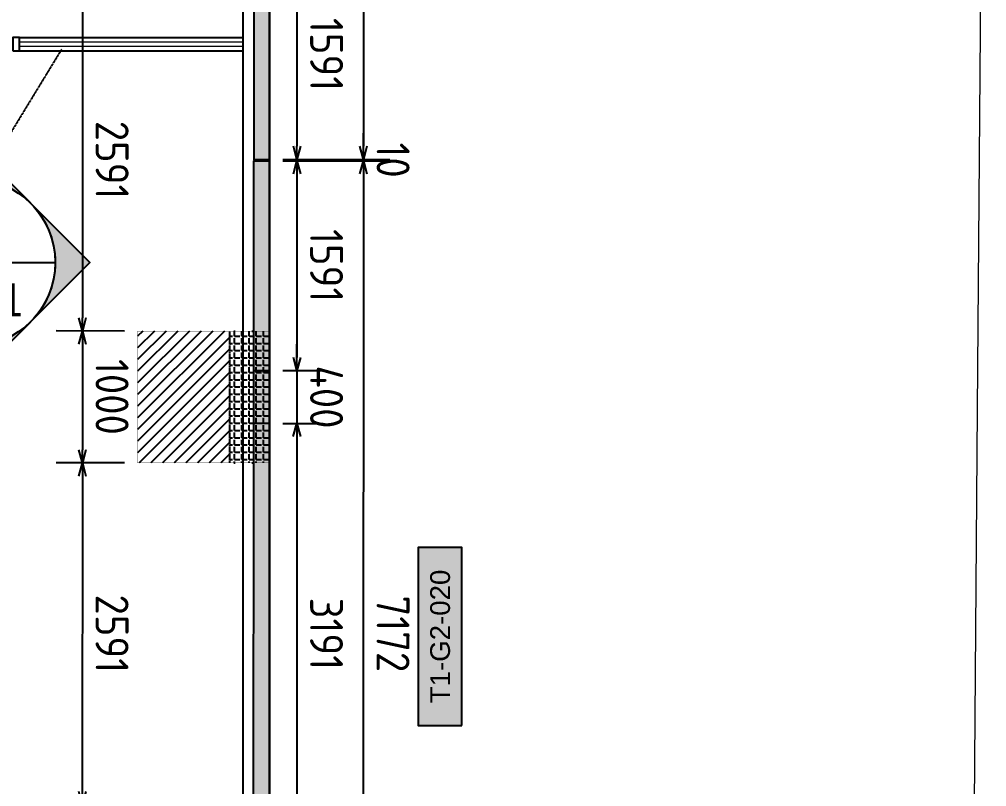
# Model space of a CAD drawing. Header units: centimetres. Extents: x -6122352 to 6876996, y -1694241 to 2592194.
# Drawn here: x 259338 to 266672, y -34373 to -28556 of the extents above; entities that cross this region are included whole.
import ezdxf
from ezdxf.enums import TextEntityAlignment as Align
from ezdxf.xclip import XClip

# ---------------------------------------------------------------- set-up
doc = ezdxf.new("R2010")
doc.units = ezdxf.units.CM
doc.header["$MEASUREMENT"] = 0
doc.header["$XCLIPFRAME"] = 2
doc.header["$PDMODE"] = 66
doc.header["$PDSIZE"] = 100
doc.linetypes.add('CENTER', pattern=[2, 1.25, -0.25, 0.25, -0.25])
doc.linetypes.add('DASHED2', pattern=[0.375, 0.25, -0.125])
doc.layers.get('Defpoints').update_dxf_attribs({"color": 255, "linetype": 'CENTER'})
for name, color, linetype in [('00-MI-DIM', 7, 'Continuous'), ('@MI-FOOTINGS', 7, 'Continuous'), ('@MI-MEP', 7, 'Continuous'), ('@MI-REF LAYER', 7, 'Continuous'), ('@MI-TYPE-01', 30, 'Continuous'), ('@MI-TYPE-02', 6, 'Continuous'), ('B_TH_4', 7, 'Continuous'), ('PANEL-TAGS', 7, 'Continuous')]:
    doc.layers.add(name, color=color, linetype=linetype)
for name, color, linetype, lineweight, true_color in [('08-Compound Wall-2', 6, 'Continuous', 25, 0xff00ff), ('08-Compound Wall-3', 5, 'Continuous', 25, 0x0000ff), ('23585-XR-AR-DAMAC PLOT LIMITS$0$1-End units', 7, 'Continuous', 5, 0xf8991e), ('23585-XR-AR-DAMAC PLOT LIMITS$0$1-Open Space', 7, 'Continuous', 5, 0x90cf5a)]:
    doc.layers.add(name, color=color, linetype=linetype, lineweight=lineweight, true_color=true_color)
doc.layers.add('23585-XR-AR-END-GROUND FLOOR$0$A-LOVR-PLAN', color=251, linetype='Continuous', lineweight=9)
doc.layers.add('A-ANNO-TEXT', color=3, linetype='Continuous', lineweight=25)
doc.styles.add('Arial Narrow', font='ARIALN.TTF', dxfattribs={"width": 0.95, "height": 500})
doc.styles.add('PANELTAG_STYLE', font='arial.ttf')
doc.styles.add('Schueco-BEMSTIL', font='isocpeur.ttf', dxfattribs={"width": 0.9})
doc.styles.get("Standard").update_dxf_attribs({"font": 'arial.ttf'})
doc.dimstyles.new('LEADER', dxfattribs={"dimtxt": 0.18, "dimasz": 0.25, "dimexe": 0.18, "dimexo": 0.0625, "dimgap": 0.09, "dimtad": 0, "dimtih": 1, "dimtoh": 1, "dimdec": 4, "dimzin": 0, "dimdsep": 46, "dimtxsty": 'Standard', "dimblk": 'DOT', "dimcen": 0.09, "dimadec": 0, "dimazin": 0, "dimtfac": 1, "dimtdec": 4, "dimtofl": 0, "dimtmove": 0, "dimatfit": 3, "dimldrblk": 'DOT', "dimfxl": 1, "dimtolj": 1, "dimtzin": 0, "dimarcsym": 0})
doc.dimstyles.new('MI- JWC-TXT-2.5 MM', dxfattribs={"dimscale": 1.5, "dimtxt": 2.5, "dimasz": 1, "dimexe": 2, "dimexo": 1, "dimgap": 1, "dimtad": 1, "dimdec": 0, "dimdsep": 46, "dimtxsty": 'Schueco-BEMSTIL', "dimblk": 'OPEN30', "dimcen": 0, "dimdle": 2, "dimclrd": 140, "dimclre": 8, "dimclrt": 40, "dimadec": 0, "dimazin": 2, "dimtfac": 1, "dimtdec": 0, "dimtix": 1, "dimtmove": 2, "dimatfit": 3, "dimldrblk": 'OPEN', "dimfxl": 2, "dimlwd": -1, "dimlwe": -1, "dimarcsym": 0})

# ---------------------------------------------------------------- blocks, each defined once
blk = doc.blocks.new('23585-XR-AR-BOUNDARY WALLS AND SETBACKS')
at = {"layer": '08-Compound Wall-2'}
for points in [[(496599.2639, 2769060.9883), (496581.5681, 2769077.2015), (496581.4341, 2769077.0553)], [(496553.061, 2769046.0898), (496570.6823, 2769029.9436), (496576.7962, 2769036.6161), (496580.8496, 2769041.0397), (496584.903, 2769045.4635), (496588.9566, 2769049.8875), (496593.0098, 2769054.3111), (496599.0551, 2769060.9084), (496581.4341, 2769077.0553)]]:
    blk.add_lwpolyline(points, dxfattribs=at)
blk = doc.blocks.new('A$C9d9485f6')
at = {"layer": 'A-ANNO-TEXT', "rotation": 312.4881850805905}
blk.add_blockref('23585-XR-AR-BOUNDARY WALLS AND SETBACKS', (-2377088.5348, -1504219.2521), dxfattribs=at)
blk = doc.blocks.new('23585-XR-AR-DAMAC PLOT LIMITS')
at = {"layer": '23585-XR-AR-DAMAC PLOT LIMITS$0$1-End units', "color": 251, "true_color": 0x636466}
blk.add_lwpolyline([(496599.2639, 2769060.9883), (496593.0835, 2769054.2435), (496575.3885, 2769070.4573), (496581.5681, 2769077.2015)], close=True, dxfattribs=at)
at = {"layer": '23585-XR-AR-DAMAC PLOT LIMITS$0$1-Open Space', "color": 251, "true_color": 0x636466}
blk.add_lwpolyline([(496608.1917, 2769059.8953), (496612.5841, 2769055.8071), (496616.9763, 2769051.7195), (496617.2337, 2769051.4801), (496617.4779, 2769045.3411), (496616.9583, 2769044.7741), (496599.2639, 2769060.9883), (496581.5681, 2769077.2015), (496582.2935, 2769077.9931), (496588.4813, 2769078.2393), (496595.0155, 2769072.1579), (496599.4073, 2769068.0707), (496603.7997, 2769063.9827)], close=True, dxfattribs=at)
blk = doc.blocks.new('A$Cf093b529')
at = {"layer": 'A-ANNO-TEXT'}
blk.add_blockref('23585-XR-AR-DAMAC PLOT LIMITS', (-495391.9901, -2768603.4419), dxfattribs=at)
blk = doc.blocks.new('XR-AR-END-SETTING OUT PLAN')
at = {"layer": '08-Compound Wall-3'}
for p, q in [((1900, 10600), (-523.3, 10600)), ((1900, 10500), (-523.3, 10500))]:
    blk.add_line(p, q, dxfattribs=at)
blk.add_lwpolyline([(1950, 10600), (1900, 10600), (1900, 10500), (1950, 10500)], close=True, dxfattribs=at)
at = {"layer": '23585-XR-AR-END-GROUND FLOOR$0$A-LOVR-PLAN'}
blk.add_lwpolyline([(1900, 10535), (1900, 10565), (-523.3, 10565), (-523.3, 10535)], close=True, dxfattribs=at)
blk.add_lwpolyline([(1900, 10600), (1900, 10500)], dxfattribs=at)
blk = doc.blocks.new('END UNIT')
at = {"xscale": 0.001, "yscale": 0.001, "zscale": 0.001}
blk.add_blockref('XR-AR-END-SETTING OUT PLAN', (-9.1502, 0), dxfattribs=at)
blk = doc.blocks.new('TH_4')
blk.add_blockref('END UNIT', (495802.3054, 2769130.5141))
blk = doc.blocks.new('A$C780da55d')
at = {"layer": 'B_TH_4', "xscale": 1.000039159572381, "yscale": 1.000039159572381, "zscale": 1.000039159572381}
blk.add_blockref('TH_4', (-495814.0705, -2769239.3021), dxfattribs=at)
blk = doc.blocks.new('23585-XR-AR-MALDIVE-2$0$TH_4')
blk.add_blockref('A$C780da55d', (495794.6554, 2769130.8641))
blk = doc.blocks.new('A$Ce1b57c37')
at = {"color": 1, "true_color": 0xeb0000, "const_width": 0.01}
blk.add_lwpolyline([(33.1481, 0), (27.1481, 0), (21.148, 0.0002), (15.1481, 0.0003), (9.1479, 0.0002), (0.0007, 0.0002), (0, 24.0004), (9.1482, 24.0002), (15.1479, 24.0002), (21.1482, 24.0002), (27.1482, 24.0002), (33.1481, 24.0001), (42.298, 24), (42.298, 0)], close=True, dxfattribs=at)
blk = doc.blocks.new('_Dot')
at = {"color": 0, "linetype": 'ByBlock', "lineweight": -2}
blk.add_line((-0.5, 0), (-1, 0), dxfattribs=at)
at = {"color": 0, "linetype": 'ByBlock', "const_width": 0.5}
blk.add_lwpolyline([(-0.25, 0, 1), (0.25, 0, 1)], format="xyb", close=True, dxfattribs=at)
blk = doc.blocks.new('A$C112ef4d4')
at = {"color": 1, "true_color": 0xeb0000, "const_width": 0.01}
blk.add_lwpolyline([(37.1698, -20.2818), (31.1698, -20.2819), (25.1697, -20.2817), (19.1698, -20.2816), (13.1697, -20.2817), (4.0225, -20.2817), (4.0217, 3.7185), (13.1699, 3.7183), (19.1697, 3.7183), (25.17, 3.7183), (31.17, 3.7183), (37.1698, 3.7182), (46.3197, 3.7181), (46.3197, -20.2819)], close=True, dxfattribs=at)
blk = doc.blocks.new('RCC COPING')
at = {"layer": '@MI-TYPE-01', "transparency": 33554679}
h = blk.add_hatch(color=8, dxfattribs=at)
h.dxf.hatch_style = 1
h.paths.add_polyline_path([(60, 200), (-60, 200), (-60, -200), (60, -200)])
at = {"layer": '@MI-TYPE-01', "color": 30}
blk.add_lwpolyline([(-60, 200), (60, 200), (60, -200), (-60, -200)], close=True, dxfattribs=at)
blk = doc.blocks.new('31309MM')
at = {"layer": '@MI-TYPE-01', "transparency": 33554679}
h = blk.add_hatch(color=30, dxfattribs=at)
h.dxf.hatch_style = 1
h.paths.add_polyline_path([(0, 120), (5581.9, 120), (5581.9, 0), (0, 0)])
h.paths.add_polyline_path([(5591.9, 0), (12764, 0), (12764, 120), (5591.9, 120)])
h.paths.add_polyline_path([(12774, 120), (18355.6, 120), (18355.6, -0.2), (12774, -0.2)])
h.paths.add_polyline_path([(18365.7, -0.2), (23537.4, -0.2), (23537.4, 120), (18365.7, 120)])
h.paths.add_polyline_path([(23547.4, 120), (30719.5, 120), (30719.5, 0), (23547.4, 0)])
h.paths.add_polyline_path([(30729.5, 0), (36309.3, 0), (36309.3, 120), (30729.5, 120)])
at = {"layer": '@MI-TYPE-01', "color": 30}
for points in [[(23547.4, 120), (30719.5, 120), (30719.5, 0), (23547.4, 0)], [(30729.5, 0), (36309.3, 0), (36309.3, 120), (30729.5, 120)]]:
    blk.add_lwpolyline(points, close=True, dxfattribs=at)
at = {"layer": '@MI-TYPE-01', "color": 240, "true_color": 0xed1f24, "rotation": 89.95700707059105}
blk.add_blockref('RCC COPING', (28928.8, 60.2), dxfattribs=at)
blk = doc.blocks.new('A$Ceca04276')
at = {"layer": '@MI-TYPE-01', "color": 30, "rotation": 89.98971944707202}
blk.add_blockref('31309MM', (0.5, 9.9), dxfattribs=at)
blk = doc.blocks.new('T1-FOOTING')
at = {"transparency": 33554679}
h = blk.add_hatch(dxfattribs=at)
h.set_pattern_fill('ANGLE', color=256, scale=500)
h.set_pattern_definition([(0, (0, 0), (0, 137.5), [100, -37.5]), (90, (0, 0), (-137.5, 8e-15), [100, -37.5])])
h.paths.add_polyline_path([(-500, -300), (500, -300), (500, 0), (-500, 0)])
h.paths.add_polyline_path([(-499.75, -299.75), (499.75, -299.75), (499.75, -0.25), (-499.75, -0.25)], flags=16)
h = blk.add_hatch(dxfattribs=at)
h.set_pattern_fill('ANGLE', color=8, scale=200)
h.set_pattern_definition([(0, (0, 0), (0, 55), [40, -15]), (90, (0, 0), (-55, 3e-15), [40, -15])])
h.paths.add_polyline_path([(500, -300), (500, 0), (-500, 0), (-500, -300)])
h = blk.add_hatch(dxfattribs=at)
h.set_pattern_fill('ANSI31', color=8, scale=500)
h.paths.add_polyline_path([(500, -1000), (500, -300), (-500, -300), (-500, -1000)])
at = {"layer": '@MI-TYPE-01', "color": 240, "linetype": 'DASHED2', "true_color": 0xed1f24}
blk.add_line((-500, -300), (500, -300), dxfattribs=at)
at = {"layer": '@MI-TYPE-01', "color": 240, "true_color": 0xed1f24, "const_width": 2.5}
blk.add_lwpolyline([(-500, 0), (500, 0), (500, -1000), (-500, -1000)], close=True, dxfattribs=at)
blk = doc.blocks.new('_Open30')
at = {"color": 0, "linetype": 'ByBlock', "lineweight": -2}
for p, q in [((-1, 0.268), (0, 0)), ((0, 0), (-1, -0.268)), ((0, 0), (-1, 0))]:
    blk.add_line(p, q, dxfattribs=at)
blk = doc.blocks.new('*D1374')
at = {"layer": '@MI-TYPE-02', "color": 8, "transparency": 16777216}
for p, q in [((92.5, 42154.2), (904.1, 42154.4)), ((93.7, 36574.5), (905.1, 36574.6))]:
    blk.add_line(p, q, dxfattribs=at)
at = {"layer": '@MI-TYPE-02', "color": 140, "transparency": 16777216}
blk.add_line((704.1, 42054.3), (705.1, 36674.6), dxfattribs=at)
at = {"layer": 'Defpoints', "color": 0, "transparency": 16777216}
for p in [(-7.5, 42154.2), (-6.3, 36574.5), (705.1, 36574.6)]:
    blk.add_point(p, dxfattribs=at)
at = {"layer": '@MI-TYPE-02', "color": 140, "transparency": 16777216, "xscale": 100, "yscale": 100, "zscale": 100}
for p, rotation in [((704.1, 42154.3), 90.01026582106833), ((705.1, 36574.6), 270.0102658210683)]:
    blk.add_blockref('_Open30', p, dxfattribs=dict(at, rotation=rotation))
at = {"layer": '@MI-TYPE-02', "color": 40, "transparency": 16777216, "insert": (929.6, 39364.5), "char_height": 250, "attachment_point": 5, "rotation": 270.01027, "style": 'Schueco-BEMSTIL'}
blk.add_mtext('5580', dxfattribs=at)
blk = doc.blocks.new('_Open')
at = {"color": 0, "linetype": 'ByBlock', "lineweight": -2}
for p, q in [((-1, 0.2), (0, 0)), ((-1, -0.2), (0, 0)), ((0, 0), (-1, 0))]:
    blk.add_line(p, q, dxfattribs=at)
blk = doc.blocks.new('*D1375')
at = {"layer": '@MI-TYPE-02', "color": 140, "transparency": 16777216}
for p, q in [((705.1, 36674.6), (705.1, 36774.6)), ((705.1, 36574.6), (705.1, 36564.6)), ((705.1, 36464.6), (705.1, 36364.6))]:
    blk.add_line(p, q, dxfattribs=at)
at = {"layer": '@MI-TYPE-02', "color": 8, "transparency": 16777216}
for p, q in [((93.7, 36574.5), (905.1, 36574.6)), ((93.7, 36564.5), (905.1, 36564.6))]:
    blk.add_line(p, q, dxfattribs=at)
at = {"layer": 'Defpoints', "color": 0, "transparency": 16777216}
for p in [(-6.3, 36574.5), (-6.3, 36564.5), (705.1, 36564.6)]:
    blk.add_point(p, dxfattribs=at)
at = {"layer": '@MI-TYPE-02', "color": 140, "transparency": 16777216, "xscale": 100, "yscale": 100, "zscale": 100}
for p, rotation in [((705.1, 36574.6), 270.0102658210683), ((705.1, 36564.6), 90.01026582106833)]:
    blk.add_blockref('_Open30', p, dxfattribs=dict(at, rotation=rotation))
at = {"layer": '@MI-TYPE-02', "color": 40, "transparency": 16777216, "insert": (930.1, 36569.6), "char_height": 250, "attachment_point": 5, "rotation": 270.01027, "style": 'Schueco-BEMSTIL'}
blk.add_mtext('10', dxfattribs=at)
blk = doc.blocks.new('*D1376')
at = {"layer": '@MI-TYPE-02', "color": 8, "transparency": 16777216}
for p, q in [((93.7, 36564.5), (905.1, 36564.6)), ((94.9, 29392.4), (906.4, 29392.5))]:
    blk.add_line(p, q, dxfattribs=at)
at = {"layer": '@MI-TYPE-02', "color": 140, "transparency": 16777216}
blk.add_line((705.1, 36464.6), (706.4, 29492.5), dxfattribs=at)
at = {"layer": 'Defpoints', "color": 0, "transparency": 16777216}
for p in [(-6.3, 36564.5), (-5.1, 29392.3), (706.4, 29392.5)]:
    blk.add_point(p, dxfattribs=at)
at = {"layer": '@MI-TYPE-02', "color": 140, "transparency": 16777216, "xscale": 100, "yscale": 100, "zscale": 100}
for p, rotation in [((705.1, 36564.6), 90.01026582106833), ((706.4, 29392.5), 270.0102658210683)]:
    blk.add_blockref('_Open30', p, dxfattribs=dict(at, rotation=rotation))
at = {"layer": '@MI-TYPE-02', "color": 40, "transparency": 16777216, "insert": (930.7, 32978.6), "char_height": 250, "attachment_point": 5, "rotation": 270.01027, "style": 'Schueco-BEMSTIL'}
blk.add_mtext('7172', dxfattribs=at)
blk = doc.blocks.new('*D929')
at = {"layer": '@MI-TYPE-02', "color": 8, "transparency": 16777216}
for p, q in [((382577.1, -159096.1), (382884.3, -159096)), ((382577.3, -160686.8), (382884.6, -160686.7))]:
    blk.add_line(p, q, dxfattribs=at)
at = {"layer": '@MI-TYPE-02', "color": 140, "transparency": 16777216}
blk.add_line((382684.3, -159196), (382684.6, -160586.7), dxfattribs=at)
at = {"layer": 'Defpoints', "color": 0, "transparency": 16777216}
for p in [(382477.1, -159096.1), (382477.3, -160686.8), (382684.6, -160686.7)]:
    blk.add_point(p, dxfattribs=at)
at = {"layer": '@MI-TYPE-02', "color": 140, "transparency": 16777216, "xscale": 100, "yscale": 100, "zscale": 100}
for p, rotation in [((382684.3, -159096), 90.01026582106833), ((382684.6, -160686.7), 270.0102658210683)]:
    blk.add_blockref('_Open30', p, dxfattribs=dict(at, rotation=rotation))
at = {"layer": '@MI-TYPE-02', "color": 40, "transparency": 16777216, "insert": (382909.5, -159891.4), "char_height": 250, "attachment_point": 5, "rotation": 270.01027, "style": 'Schueco-BEMSTIL'}
blk.add_mtext('1591', dxfattribs=at)
blk = doc.blocks.new('*D930')
at = {"layer": '@MI-TYPE-02', "color": 8, "transparency": 16777216}
for p, q in [((382577.3, -160696.8), (382884.6, -160696.7)), ((382577.6, -162287.5), (382884.9, -162287.4))]:
    blk.add_line(p, q, dxfattribs=at)
at = {"layer": '@MI-TYPE-02', "color": 140, "transparency": 16777216}
blk.add_line((382684.6, -160796.7), (382684.9, -162187.4), dxfattribs=at)
at = {"layer": 'Defpoints', "color": 0, "transparency": 16777216}
for p in [(382477.3, -160696.8), (382477.6, -162287.5), (382684.9, -162287.4)]:
    blk.add_point(p, dxfattribs=at)
at = {"layer": '@MI-TYPE-02', "color": 140, "transparency": 16777216, "xscale": 100, "yscale": 100, "zscale": 100}
for p, rotation in [((382684.6, -160696.7), 90.01026582106833), ((382684.9, -162287.4), 270.0102658210683)]:
    blk.add_blockref('_Open30', p, dxfattribs=dict(at, rotation=rotation))
at = {"layer": '@MI-TYPE-02', "color": 40, "transparency": 16777216, "insert": (382909.7, -161492.1), "char_height": 250, "attachment_point": 5, "rotation": 270.01027, "style": 'Schueco-BEMSTIL'}
blk.add_mtext('1591', dxfattribs=at)
blk = doc.blocks.new('*D931')
at = {"layer": '@MI-TYPE-02', "color": 140, "transparency": 16777216}
for p, q in [((382684.9, -162187.4), (382684.8, -162087.4)), ((382684.9, -162287.4), (382685, -162687.4)), ((382685, -162787.4), (382685, -162887.4))]:
    blk.add_line(p, q, dxfattribs=at)
at = {"layer": '@MI-TYPE-02', "color": 8, "transparency": 16777216}
for p, q in [((382577.6, -162287.5), (382884.9, -162287.4)), ((382577.5, -162687.5), (382885, -162687.4))]:
    blk.add_line(p, q, dxfattribs=at)
at = {"layer": 'Defpoints', "color": 0, "transparency": 16777216}
for p in [(382477.6, -162287.5), (382477.5, -162687.5), (382685, -162687.4)]:
    blk.add_point(p, dxfattribs=at)
at = {"layer": '@MI-TYPE-02', "color": 140, "transparency": 16777216, "xscale": 100, "yscale": 100, "zscale": 100}
for p, rotation in [((382684.9, -162287.4), 270.0102658210683), ((382685, -162687.4), 90.01026582106833)]:
    blk.add_blockref('_Open30', p, dxfattribs=dict(at, rotation=rotation))
at = {"layer": '@MI-TYPE-02', "color": 40, "transparency": 16777216, "insert": (382909.9, -162487.4), "char_height": 250, "attachment_point": 5, "rotation": 270.01027, "style": 'Schueco-BEMSTIL'}
blk.add_mtext('400', dxfattribs=at)
blk = doc.blocks.new('*D932')
at = {"layer": '@MI-TYPE-02', "color": 8, "transparency": 16777216}
for p, q in [((382577.5, -162687.5), (382885, -162687.4)), ((382578.4, -165878.3), (382885.5, -165878.3))]:
    blk.add_line(p, q, dxfattribs=at)
at = {"layer": '@MI-TYPE-02', "color": 140, "transparency": 16777216}
blk.add_line((382685, -162787.4), (382685.5, -165778.3), dxfattribs=at)
at = {"layer": 'Defpoints', "color": 0, "transparency": 16777216}
for p in [(382477.5, -162687.5), (382478.4, -165878.3), (382685.5, -165878.3)]:
    blk.add_point(p, dxfattribs=at)
at = {"layer": '@MI-TYPE-02', "color": 140, "transparency": 16777216, "xscale": 100, "yscale": 100, "zscale": 100}
for p, rotation in [((382685, -162687.4), 90.01026582106833), ((382685.5, -165878.3), 270.0102658210683)]:
    blk.add_blockref('_Open30', p, dxfattribs=dict(at, rotation=rotation))
at = {"layer": '@MI-TYPE-02', "color": 40, "transparency": 16777216, "insert": (382910.2, -164282.8), "char_height": 250, "attachment_point": 5, "rotation": 270.01027, "style": 'Schueco-BEMSTIL'}
blk.add_mtext('3191', dxfattribs=at)
blk = doc.blocks.new('*D1406')
at = {"layer": '@MI-TYPE-02', "color": 8, "transparency": 16777216}
for p, q in [((-1106.6, 37865), (-1625.4, 37864.9)), ((-1106.3, 35273.6), (-1625, 35273.5))]:
    blk.add_line(p, q, dxfattribs=at)
at = {"layer": '@MI-TYPE-02', "color": 140, "transparency": 16777216}
blk.add_line((-1425.4, 37764.9), (-1425, 35373.5), dxfattribs=at)
at = {"layer": 'Defpoints', "color": 0, "transparency": 16777216}
for p in [(-1006.6, 37865), (-1425, 35273.5), (-1006.3, 35273.6)]:
    blk.add_point(p, dxfattribs=at)
at = {"layer": '@MI-TYPE-02', "color": 140, "transparency": 16777216, "xscale": 100, "yscale": 100, "zscale": 100}
for p, rotation in [((-1425.4, 37864.9), 90.01026582106819), ((-1425, 35273.5), 270.0102658210682)]:
    blk.add_blockref('_Open30', p, dxfattribs=dict(at, rotation=rotation))
at = {"layer": '@MI-TYPE-02', "color": 40, "transparency": 16777216, "insert": (-1200.2, 36569.2), "char_height": 250, "attachment_point": 5, "rotation": 270.01027, "style": 'Schueco-BEMSTIL'}
blk.add_mtext('2591', dxfattribs=at)
blk = doc.blocks.new('*D1407')
at = {"layer": '@MI-TYPE-02', "color": 8, "transparency": 16777216}
for p, q in [((-1106.3, 35273.6), (-1625, 35273.5)), ((-1106.1, 34273.6), (-1624.8, 34273.5))]:
    blk.add_line(p, q, dxfattribs=at)
at = {"layer": '@MI-TYPE-02', "color": 140, "transparency": 16777216}
blk.add_line((-1425, 35173.5), (-1424.8, 34373.5), dxfattribs=at)
at = {"layer": 'Defpoints', "color": 0, "transparency": 16777216}
for p in [(-1006.3, 35273.6), (-1424.8, 34273.5), (-1006.1, 34273.6)]:
    blk.add_point(p, dxfattribs=at)
at = {"layer": '@MI-TYPE-02', "color": 140, "transparency": 16777216, "xscale": 100, "yscale": 100, "zscale": 100}
for p, rotation in [((-1425, 35273.5), 90.01026582106819), ((-1424.8, 34273.5), 270.0102658210682)]:
    blk.add_blockref('_Open30', p, dxfattribs=dict(at, rotation=rotation))
at = {"layer": '@MI-TYPE-02', "color": 40, "transparency": 16777216, "insert": (-1199.9, 34773.5), "char_height": 250, "attachment_point": 5, "rotation": 270.01027, "style": 'Schueco-BEMSTIL'}
blk.add_mtext('1000', dxfattribs=at)
blk = doc.blocks.new('*D1408')
at = {"layer": '@MI-TYPE-02', "color": 8, "transparency": 16777216}
for p, q in [((-1106.1, 34273.6), (-1624.8, 34273.5)), ((-1105.5, 31682.7), (-1624.3, 31682.6))]:
    blk.add_line(p, q, dxfattribs=at)
at = {"layer": '@MI-TYPE-02', "color": 140, "transparency": 16777216}
blk.add_line((-1424.8, 34173.5), (-1424.4, 31782.7), dxfattribs=at)
at = {"layer": 'Defpoints', "color": 0, "transparency": 16777216}
for p in [(-1006.1, 34273.6), (-1424.3, 31682.7), (-1005.5, 31682.7)]:
    blk.add_point(p, dxfattribs=at)
at = {"layer": '@MI-TYPE-02', "color": 140, "transparency": 16777216, "xscale": 100, "yscale": 100, "zscale": 100}
for p, rotation in [((-1424.8, 34273.5), 90.01026582106819), ((-1424.3, 31682.7), 270.0102658210682)]:
    blk.add_blockref('_Open30', p, dxfattribs=dict(at, rotation=rotation))
at = {"layer": '@MI-TYPE-02', "color": 40, "transparency": 16777216, "insert": (-1199.6, 32978.1), "char_height": 250, "attachment_point": 5, "rotation": 270.01027, "style": 'Schueco-BEMSTIL'}
blk.add_mtext('2591', dxfattribs=at)
blk = doc.blocks.new('*U1433')
h = blk.add_hatch(color=94)
edge = h.paths.add_edge_path()
edge.add_line((0, -6.35), (0, -8.98))
edge.add_line((0, -8.98), (8.98, 0))
edge.add_line((8.98, 0), (0, 8.98))
edge.add_line((0, 8.98), (0, 6.35))
edge.add_arc((0, 0), 6.35, -90, 90, ccw=False)
at = {"color": 94}
blk.add_line((-6.35, 0), (6.35, 0), dxfattribs=at)
for points in [[(0, -6.35), (0, -8.98), (8.98, 0), (0, 8.98), (0, 6.35, -1)], [(4.49, 4.49, -0.414214), (4.49, -4.49), (8.98, 0), (4.49, 4.49)]]:
    blk.add_lwpolyline(points, format="xyb", close=True)
blk.add_circle((0, 0), 6.35, dxfattribs=at)
at = {"style": 'Arial Narrow', "width": 0.95, "flags": 8}
blk.add_attdef('VIEWNUMBER', text='', height=2.5, dxfattribs=at).set_placement((0, 0), align=Align.BOTTOM_CENTER)
blk.add_attdef('SHEETNUMBER', text='', height=2.5, dxfattribs=at).set_placement((0, -1.588), align=Align.TOP_CENTER)
blk = doc.blocks.new('PANELTAG')
at = {"layer": 'PANEL-TAGS', "color": 1}
blk.add_lwpolyline([(-13.5, -3.3), (13.5, -3.3), (13.5, 3.3), (-13.5, 3.3)], close=True, dxfattribs=at)
at = {"layer": 'PANEL-TAGS', "color": 40, "true_color": 0xffd700}
blk.add_solid([(-13.5, -3.3), (13.5, -3.3), (-13.5, 3.3), (13.5, 3.3)], dxfattribs=at)
at = {"layer": 'PANEL-TAGS', "color": 5, "style": 'PANELTAG_STYLE'}
blk.add_attdef('TAGNO', text='', height=3, dxfattribs=at).set_placement((0, 0), align=Align.CENTER)
blk = doc.blocks.new('T1-PARTITON 2')
at = {"layer": '@MI-FOOTINGS', "color": 240, "true_color": 0xed1f24, "xscale": -1, "rotation": 270.0100462352146}
blk.add_blockref('T1-FOOTING', (-6.2, 34773.7), dxfattribs=at)
at = {"layer": '@MI-TYPE-02', "rotation": 0.02048826124247522}
blk.add_blockref('A$Ceca04276', (-1.3, 5835), dxfattribs=at)
at = {"layer": '@MI-TYPE-02'}
for base, p1, p2, picture, middle in [((705.1, 36574.6), (-7.5, 42154.2), (-6.3, 36574.5), '*D1374', (929.6, 39364.5)), ((-1425, 35273.5), (-1006.6, 37865), (-1006.3, 35273.6), '*D1406', (-1200.2, 36569.2)), ((705.1, 36564.6), (-6.3, 36574.5), (-6.3, 36564.5), '*D1375', (930.1, 36569.6)), ((706.4, 29392.5), (-6.3, 36564.5), (-5.1, 29392.3), '*D1376', (930.7, 32978.6)), ((-1424.8, 34273.5), (-1006.3, 35273.6), (-1006.1, 34273.6), '*D1407', (-1199.9, 34773.5)), ((-1424.3, 31682.7), (-1006.1, 34273.6), (-1005.5, 31682.7), '*D1408', (-1199.6, 32978.1))]:
    dim = blk.add_linear_dim(base=base, p1=p1, p2=p2, angle=90.01027, dimstyle='MI- JWC-TXT-2.5 MM', dxfattribs=at)
    dim.commit()
    dim.dimension.update_dxf_attribs({"geometry": picture, "text_midpoint": middle})
for base, p1, p2, picture, middle in [((200.8, 36574.5), (-6.8, 38165.2), (-6.5, 36574.5), '*D929', (425.6, 37369.9)), ((201.1, 34973.8), (-6.5, 36564.5), (-6.2, 34973.7), '*D930', (425.9, 35769.2)), ((201.1, 34573.8), (-6.2, 34973.7), (-6.3, 34573.7), '*D931', (426.1, 34773.8)), ((201.7, 31382.9), (-6.3, 34573.7), (-5.4, 31382.9), '*D932', (426.4, 32978.4))]:
    dim = blk.add_linear_dim(base=base, p1=p1, p2=p2, angle=90.01027, dimstyle='MI- JWC-TXT-2.5 MM', dxfattribs=at)
    dim.commit()
    dim.dimension.update_dxf_attribs({"geometry": picture, "text_midpoint": middle, "insert": (-382483.8, 197261.2)})

msp = doc.modelspace()

# ---------------------------------------------------------------- block references
at = {"layer": '@MI-REF LAYER', "xscale": 1000, "yscale": 1000, "zscale": 1000}
msp.add_blockref('A$C9d9485f6', (-23958.95046, 48155.57226), dxfattribs=at)
at = {"layer": '@MI-REF LAYER', "xscale": 1000, "yscale": 1000, "zscale": 1000, "rotation": 312.4882903633292}
msp.add_blockref('A$Cf093b529', (-891608.73293, 539022.72011), dxfattribs=at)
at = {"layer": 'PANEL-TAGS'}
ref = msp.add_blockref('PANELTAG', (262527.82358, -33234.45481), dxfattribs=dict(at, xscale=50.00000000000001, yscale=50.00000000000001, zscale=50.00000000000001, rotation=90.00000000000001))
ref.add_attrib('TAGNO', 'T1-G2-020', dxfattribs={"color": 5, "height": 150, "rotation": 90, "style": 'PANELTAG_STYLE'}).set_placement((262527.82358, -33234.45481), align=Align.MIDDLE_CENTER)

# ---------------------------------------------------------------- next in the draw order: block references
at = {"layer": '@MI-REF LAYER'}
ref = msp.add_blockref('23585-XR-AR-MALDIVE-2$0$TH_4', (496531862.65185, 2769026790.21216), dxfattribs=dict(at, xscale=1000, yscale=1000, zscale=1000, rotation=179.990120614956))
XClip(ref).set_block_clipping_path([(495835.3953710888, 2769130.5141232912), (495835.3953539361, 2769154.4541432341), (495826.3054396999, 2769154.4141747453), (495820.3055804926, 2769154.4143055174), (495814.3055779119, 2769154.4143011789), (495808.3052902995, 2769154.4143091841), (495802.305568452, 2769154.414292499), (495793.3573820614, 2769154.4545278503), (495793.3580798917, 2769130.514348154)])

# ---------------------------------------------------------------- next in the draw order: block references
at = {"layer": '00-MI-DIM', "color": 3}
ref = msp.add_blockref('*U1433', (258974.59341, -30399.65754, 157.46104), dxfattribs=dict(at, xscale=100, yscale=100, zscale=100))
ref.add_attrib('VIEWNUMBER', '107', dxfattribs={"layer": '0', "height": 250, "style": 'Arial Narrow', "width": 0.95}).set_placement((258974.59341, -30399.65754, 157.46104), align=Align.BOTTOM_CENTER)
ref.add_attrib('SHEETNUMBER', 'G2-T1', dxfattribs={"layer": '0', "height": 250, "style": 'Arial Narrow', "width": 0.95}).set_placement((258974.59341, -30558.40754, 157.46104), align=Align.TOP_CENTER)
at = {"layer": '@MI-MEP', "color": 10, "xscale": 999.9999999999999, "yscale": 999.9999999999999, "zscale": 999.9999999999999, "rotation": 179.9918337880914}
msp.add_blockref('A$Ce1b57c37', (261236.87021, -18194.22489), dxfattribs=at)
at = {"layer": '@MI-REF LAYER', "color": 10, "xscale": 1000, "yscale": 1000, "zscale": 1000, "rotation": 179.990120614893}
msp.add_blockref('A$C112ef4d4', (265255.82803, -38476.79747), dxfattribs=at)
at = {"layer": '@MI-TYPE-01', "rotation": 359.9794763269076}
msp.add_blockref('T1-PARTITON 2', (261228.34609, -66192.7267), dxfattribs=at)

# ---------------------------------------------------------------- next in the draw order: leaders
at = {"layer": '@MI-REF LAYER', "linetype": 'DASHED2'}
msp.add_leader([(259657.56054, -28783.56654), (257032.52538, -33093.49668)], dimstyle='LEADER', dxfattribs=at)

doc.saveas('drawing.dxf')
